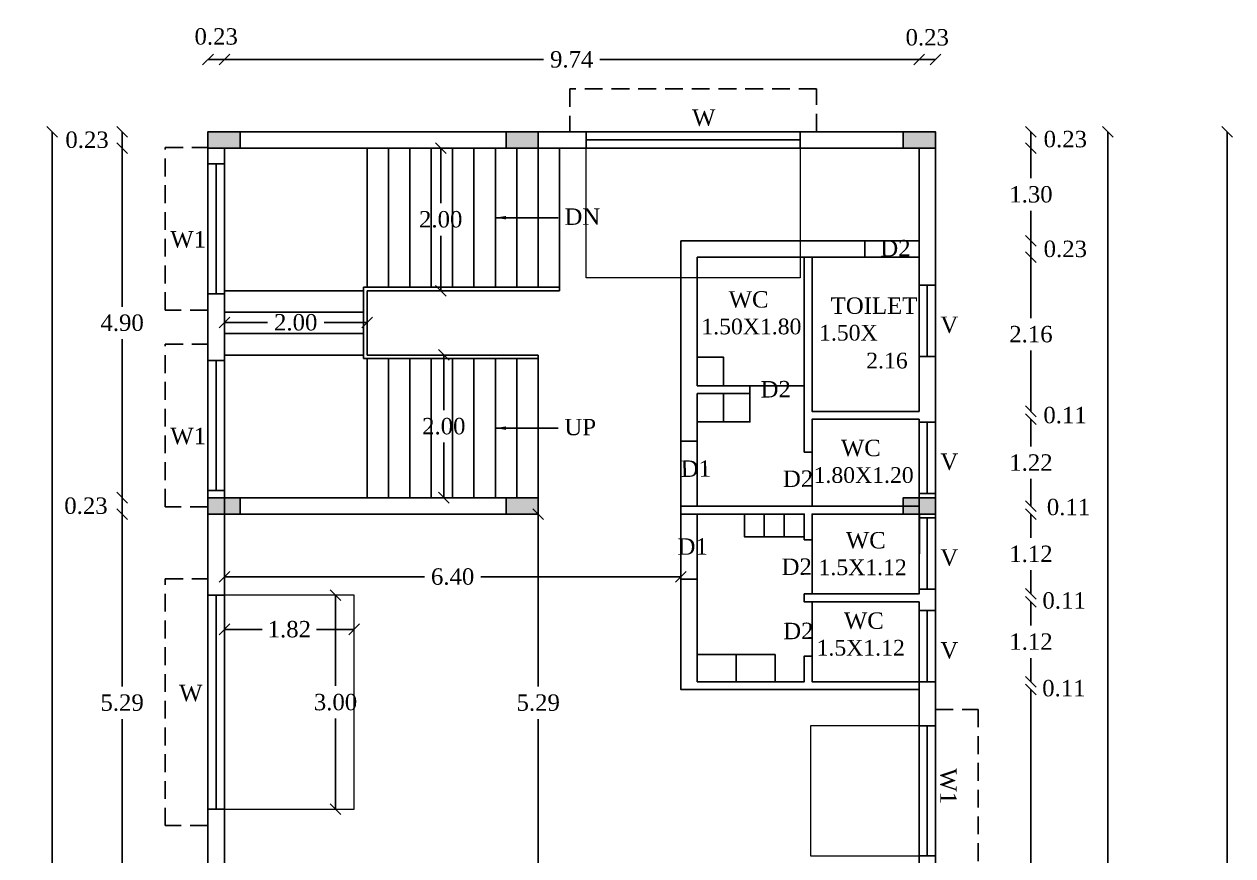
# Model space of a CAD drawing. Header units: metres. Extents: x 7889 to 8063, y -2348 to -2272.
# Drawn here: x 7905.16 to 7922.11, y -2310.81 to -2299.15 of the extents above; entities that cross this region are included whole.
import ezdxf

# ---------------------------------------------------------------- set-up
doc = ezdxf.new("R2010")
doc.units = ezdxf.units.M
doc.header["$MEASUREMENT"] = 0
doc.linetypes.add('HIDDEN', pattern=[0.375, 0.25, -0.125])
for name, color, linetype in [('BLK_1_FLR_1_BLT_UP_AREA', 1, 'Continuous'), ('BLK_1_FLR_1_CARPET_AREA', 10, 'Continuous'), ('BLK_1_FLR_1_ROOF_AREA', 7, 'Continuous'), ('BLK_1_FLR_1_SP_WC', 7, 'Continuous'), ('BLK_1_FLR_1_URINAL', 7, 'Continuous'), ('BLK_1_FLR_1_WASH', 7, 'Continuous'), ('BLK_1_FLR_1_WATER_CLOSET', 7, 'Continuous')]:
    doc.layers.add(name, color=color, linetype=linetype)
doc.layers.add('BLK_1_FLR_1_ROOM_1_LIGHT_VENTILATION_1', color=232, linetype='Continuous', lineweight=0)
doc.styles.add('Isa-', font='times.ttf')
doc.styles.add('STYLE2', font='times.ttf')
doc.dimstyles.new('ISO-25', dxfattribs={"dimscale": 0, "dimtxt": 0.23, "dimasz": 0.15, "dimexe": 1.25, "dimexo": 0.625, "dimgap": 0.11, "dimtad": 0, "dimtih": 1, "dimtoh": 1, "dimzin": 1, "dimdsep": 46, "dimtxsty": 'STYLE2', "dimblk": 'OBLIQUE', "dimcen": 0, "dimse1": 1, "dimse2": 1, "dimclrd": 1, "dimclrt": 3, "dimadec": 0, "dimazin": 2, "dimtfac": 1, "dimtix": 1, "dimtofl": 0, "dimtmove": 0, "dimatfit": 3, "dimfxl": 0, "dimtolj": 1, "dimarcsym": 0})

# ---------------------------------------------------------------- blocks, each defined once
blk = doc.blocks.new('_Oblique')
at = {"color": 0, "linetype": 'ByBlock', "lineweight": -2}
blk.add_line((-0.5, -0.5), (0.5, 0.5), dxfattribs=at)
blk = doc.blocks.new('*D372')
at = {"color": 1, "lineweight": -2}
for p, q in [((7907.969, -2303.33), (7908.571, -2303.33)), ((7909.969, -2303.33), (7909.366, -2303.33))]:
    blk.add_line(p, q, dxfattribs=at)
at = {"layer": 'Defpoints', "color": 0}
for p in [(7907.969, -2303.346), (7909.969, -2303.33), (7909.969, -2303.336)]:
    blk.add_point(p, dxfattribs=at)
at = {"color": 1, "lineweight": -2, "xscale": 0.15, "yscale": 0.15, "zscale": 0.15, "rotation": 180}
blk.add_blockref('_Oblique', (7907.969, -2303.33), dxfattribs=at)
at = {"color": 1, "lineweight": -2, "xscale": 0.15, "yscale": 0.15, "zscale": 0.15}
blk.add_blockref('_Oblique', (7909.969, -2303.33), dxfattribs=at)
at = {"color": 3, "insert": (7908.969, -2303.33), "char_height": 0.23, "attachment_point": 5, "style": 'STYLE2'}
blk.add_mtext('\\A1;2.00', dxfattribs=at)
blk = doc.blocks.new('*D373')
at = {"color": 1, "lineweight": -2}
for p, q in [((7911.002, -2300.886), (7911.002, -2301.659)), ((7911.002, -2302.886), (7911.002, -2302.114))]:
    blk.add_line(p, q, dxfattribs=at)
at = {"layer": 'Defpoints', "color": 0}
for p in [(7911.002, -2300.886), (7911.002, -2300.886), (7911.131, -2302.886)]:
    blk.add_point(p, dxfattribs=at)
at = {"color": 1, "lineweight": -2, "xscale": 0.15, "yscale": 0.15, "zscale": 0.15}
for p, rotation in [((7911.002, -2300.886), 90), ((7911.002, -2302.886), 270)]:
    blk.add_blockref('_Oblique', p, dxfattribs=dict(at, rotation=rotation))
at = {"color": 3, "insert": (7911.002, -2301.886), "char_height": 0.23, "attachment_point": 5, "style": 'STYLE2'}
blk.add_mtext('\\A1;2.00', dxfattribs=at)
blk = doc.blocks.new('*D374')
at = {"color": 1, "lineweight": -2}
for p, q in [((7911.045, -2303.786), (7911.045, -2304.559)), ((7911.045, -2305.786), (7911.045, -2305.014))]:
    blk.add_line(p, q, dxfattribs=at)
at = {"layer": 'Defpoints', "color": 0}
for p in [(7911.045, -2303.786), (7911.045, -2305.786), (7911.045, -2305.786)]:
    blk.add_point(p, dxfattribs=at)
at = {"color": 1, "lineweight": -2, "xscale": 0.15, "yscale": 0.15, "zscale": 0.15}
for p, rotation in [((7911.045, -2303.786), 90), ((7911.045, -2305.786), 270)]:
    blk.add_blockref('_Oblique', p, dxfattribs=dict(at, rotation=rotation))
at = {"color": 3, "insert": (7911.045, -2304.786), "char_height": 0.23, "attachment_point": 5, "style": 'STYLE2'}
blk.add_mtext('\\A1;2.00', dxfattribs=at)
blk = doc.blocks.new('*D167')
at = {"layer": 'BLK_1_FLR_1_ROOM_1_LIGHT_VENTILATION_1', "color": 232, "lineweight": -2}
for p, q in [((7907.969, -2307.632), (7908.498, -2307.632)), ((7909.789, -2307.632), (7909.259, -2307.632))]:
    blk.add_line(p, q, dxfattribs=at)
at = {"layer": 'Defpoints', "color": 0}
for p in [(7907.969, -2307.154), (7909.789, -2307.154), (7907.969, -2307.632)]:
    blk.add_point(p, dxfattribs=at)
at = {"layer": 'BLK_1_FLR_1_ROOM_1_LIGHT_VENTILATION_1', "color": 232, "lineweight": -2, "xscale": 0.15, "yscale": 0.15, "zscale": 0.15, "rotation": 180}
blk.add_blockref('_Oblique', (7907.969, -2307.632), dxfattribs=at)
at = {"layer": 'BLK_1_FLR_1_ROOM_1_LIGHT_VENTILATION_1', "color": 232, "lineweight": -2, "xscale": 0.15, "yscale": 0.15, "zscale": 0.15}
blk.add_blockref('_Oblique', (7909.789, -2307.632), dxfattribs=at)
at = {"layer": 'BLK_1_FLR_1_ROOM_1_LIGHT_VENTILATION_1', "color": 232, "insert": (7908.879, -2307.632), "char_height": 0.23, "attachment_point": 5, "style": 'STYLE2'}
blk.add_mtext('\\A1;1.82', dxfattribs=at)
blk = doc.blocks.new('*D168')
at = {"layer": 'BLK_1_FLR_1_ROOM_1_LIGHT_VENTILATION_1', "color": 232, "lineweight": -2}
for p, q in [((7909.527, -2307.154), (7909.527, -2308.426)), ((7909.527, -2310.154), (7909.527, -2308.881))]:
    blk.add_line(p, q, dxfattribs=at)
at = {"layer": 'Defpoints', "color": 0}
for p in [(7909.789, -2307.154), (7909.527, -2310.154), (7909.789, -2310.154)]:
    blk.add_point(p, dxfattribs=at)
at = {"layer": 'BLK_1_FLR_1_ROOM_1_LIGHT_VENTILATION_1', "color": 232, "lineweight": -2, "xscale": 0.15, "yscale": 0.15, "zscale": 0.15}
for p, rotation in [((7909.527, -2307.154), 90), ((7909.527, -2310.154), 270)]:
    blk.add_blockref('_Oblique', p, dxfattribs=dict(at, rotation=rotation))
at = {"layer": 'BLK_1_FLR_1_ROOM_1_LIGHT_VENTILATION_1', "color": 232, "insert": (7909.527, -2308.654), "char_height": 0.23, "attachment_point": 5, "style": 'STYLE2'}
blk.add_mtext('\\A1;3.00', dxfattribs=at)
blk = doc.blocks.new('*D192')
at = {"color": 1, "lineweight": -2}
blk.add_line((7907.739, -2299.644), (7907.969, -2299.644), dxfattribs=at)
at = {"layer": 'Defpoints', "color": 0}
for p in [(7907.969, -2299.644), (7907.739, -2301.107), (7907.969, -2301.107)]:
    blk.add_point(p, dxfattribs=at)
at = {"color": 1, "lineweight": -2, "xscale": 0.15, "yscale": 0.15, "zscale": 0.15, "rotation": 180}
blk.add_blockref('_Oblique', (7907.739, -2299.644), dxfattribs=at)
at = {"color": 1, "lineweight": -2, "xscale": 0.15, "yscale": 0.15, "zscale": 0.15}
blk.add_blockref('_Oblique', (7907.969, -2299.644), dxfattribs=at)
at = {"color": 3, "insert": (7907.854, -2299.323), "char_height": 0.23, "attachment_point": 5, "style": 'STYLE2'}
blk.add_mtext('\\A1;0.23', dxfattribs=at)
blk = doc.blocks.new('*D193')
at = {"color": 1, "lineweight": -2}
for p, q in [((7907.969, -2299.644), (7912.444, -2299.644)), ((7917.709, -2299.644), (7913.233, -2299.644))]:
    blk.add_line(p, q, dxfattribs=at)
at = {"layer": 'Defpoints', "color": 0}
for p in [(7917.709, -2299.644), (7907.969, -2301.107), (7917.709, -2301.359)]:
    blk.add_point(p, dxfattribs=at)
at = {"color": 1, "lineweight": -2, "xscale": 0.15, "yscale": 0.15, "zscale": 0.15, "rotation": 180}
blk.add_blockref('_Oblique', (7907.969, -2299.644), dxfattribs=at)
at = {"color": 1, "lineweight": -2, "xscale": 0.15, "yscale": 0.15, "zscale": 0.15}
blk.add_blockref('_Oblique', (7917.709, -2299.644), dxfattribs=at)
at = {"color": 3, "insert": (7912.839, -2299.644), "char_height": 0.23, "attachment_point": 5, "style": 'STYLE2'}
blk.add_mtext('\\A1;9.74', dxfattribs=at)
blk = doc.blocks.new('*D194')
at = {"color": 1, "lineweight": -2}
blk.add_line((7917.709, -2299.644), (7917.939, -2299.644), dxfattribs=at)
at = {"layer": 'Defpoints', "color": 0}
for p in [(7917.939, -2299.644), (7917.709, -2301.359), (7917.939, -2301.371)]:
    blk.add_point(p, dxfattribs=at)
at = {"color": 1, "lineweight": -2, "xscale": 0.15, "yscale": 0.15, "zscale": 0.15, "rotation": 180}
blk.add_blockref('_Oblique', (7917.709, -2299.644), dxfattribs=at)
at = {"color": 1, "lineweight": -2, "xscale": 0.15, "yscale": 0.15, "zscale": 0.15}
blk.add_blockref('_Oblique', (7917.939, -2299.644), dxfattribs=at)
at = {"color": 3, "insert": (7917.824, -2299.335), "char_height": 0.23, "attachment_point": 5, "style": 'STYLE2'}
blk.add_mtext('\\A1;0.23', dxfattribs=at)
blk = doc.blocks.new('*D195')
at = {"color": 1, "lineweight": -2}
for p, q in [((7907.739, -2298.921), (7912.373, -2298.921)), ((7917.939, -2298.921), (7913.305, -2298.921))]:
    blk.add_line(p, q, dxfattribs=at)
at = {"layer": 'Defpoints', "color": 0}
for p in [(7917.939, -2298.921), (7907.739, -2301.107), (7917.939, -2301.107)]:
    blk.add_point(p, dxfattribs=at)
at = {"color": 1, "lineweight": -2, "xscale": 0.15, "yscale": 0.15, "zscale": 0.15, "rotation": 180}
blk.add_blockref('_Oblique', (7907.739, -2298.921), dxfattribs=at)
at = {"color": 1, "lineweight": -2, "xscale": 0.15, "yscale": 0.15, "zscale": 0.15}
blk.add_blockref('_Oblique', (7917.939, -2298.921), dxfattribs=at)
at = {"color": 3, "insert": (7912.839, -2298.921), "char_height": 0.23, "attachment_point": 5, "style": 'STYLE2'}
blk.add_mtext('\\A1;10.20', dxfattribs=at)
blk = doc.blocks.new('*D196')
at = {"color": 1, "lineweight": -2}
blk.add_line((7906.535, -2300.656), (7906.535, -2300.886), dxfattribs=at)
at = {"layer": 'Defpoints', "color": 0}
for p in [(7908.675, -2300.656), (7906.535, -2300.886), (7908.675, -2300.886)]:
    blk.add_point(p, dxfattribs=at)
at = {"color": 1, "lineweight": -2, "xscale": 0.15, "yscale": 0.15, "zscale": 0.15}
for p, rotation in [((7906.535, -2300.656), 90), ((7906.535, -2300.886), 270)]:
    blk.add_blockref('_Oblique', p, dxfattribs=dict(at, rotation=rotation))
at = {"color": 3, "insert": (7906.043, -2300.771), "char_height": 0.23, "attachment_point": 5, "style": 'STYLE2'}
blk.add_mtext('\\A1;0.23', dxfattribs=at)
blk = doc.blocks.new('*D197')
at = {"color": 1, "lineweight": -2}
for p, q in [((7906.535, -2300.886), (7906.535, -2303.109)), ((7906.535, -2305.786), (7906.535, -2303.564))]:
    blk.add_line(p, q, dxfattribs=at)
at = {"layer": 'Defpoints', "color": 0}
for p in [(7908.675, -2300.886), (7906.535, -2305.786), (7909.13, -2305.786)]:
    blk.add_point(p, dxfattribs=at)
at = {"color": 1, "lineweight": -2, "xscale": 0.15, "yscale": 0.15, "zscale": 0.15}
for p, rotation in [((7906.535, -2300.886), 90), ((7906.535, -2305.786), 270)]:
    blk.add_blockref('_Oblique', p, dxfattribs=dict(at, rotation=rotation))
at = {"color": 3, "insert": (7906.535, -2303.336), "char_height": 0.23, "attachment_point": 5, "style": 'STYLE2'}
blk.add_mtext('\\A1;4.90', dxfattribs=at)
blk = doc.blocks.new('*D198')
at = {"color": 1, "lineweight": -2}
blk.add_line((7906.535, -2305.786), (7906.535, -2306.016), dxfattribs=at)
at = {"layer": 'Defpoints', "color": 0}
for p in [(7909.13, -2305.786), (7906.535, -2306.016), (7909.037, -2306.016)]:
    blk.add_point(p, dxfattribs=at)
at = {"color": 1, "lineweight": -2, "xscale": 0.15, "yscale": 0.15, "zscale": 0.15}
for p, rotation in [((7906.535, -2305.786), 90), ((7906.535, -2306.016), 270)]:
    blk.add_blockref('_Oblique', p, dxfattribs=dict(at, rotation=rotation))
at = {"color": 3, "insert": (7906.028, -2305.901), "char_height": 0.23, "attachment_point": 5, "style": 'STYLE2'}
blk.add_mtext('\\A1;0.23', dxfattribs=at)
blk = doc.blocks.new('*D199')
at = {"color": 1, "lineweight": -2}
for p, q in [((7906.535, -2306.016), (7906.535, -2308.434)), ((7906.535, -2311.306), (7906.535, -2308.889))]:
    blk.add_line(p, q, dxfattribs=at)
at = {"layer": 'Defpoints', "color": 0}
for p in [(7909.037, -2306.016), (7906.535, -2311.306), (7909.293, -2311.306)]:
    blk.add_point(p, dxfattribs=at)
at = {"color": 1, "lineweight": -2, "xscale": 0.15, "yscale": 0.15, "zscale": 0.15}
for p, rotation in [((7906.535, -2306.016), 90), ((7906.535, -2311.306), 270)]:
    blk.add_blockref('_Oblique', p, dxfattribs=dict(at, rotation=rotation))
at = {"color": 3, "insert": (7906.535, -2308.661), "char_height": 0.23, "attachment_point": 5, "style": 'STYLE2'}
blk.add_mtext('\\A1;5.29', dxfattribs=at)
blk = doc.blocks.new('*D207')
at = {"color": 1, "lineweight": -2}
for p, q in [((7905.553, -2300.656), (7905.553, -2319.394)), ((7905.553, -2338.586), (7905.553, -2319.849))]:
    blk.add_line(p, q, dxfattribs=at)
at = {"layer": 'Defpoints', "color": 0}
for p in [(7905.553, -2300.656), (7913.339, -2300.656), (7913.339, -2338.586)]:
    blk.add_point(p, dxfattribs=at)
at = {"color": 1, "lineweight": -2, "xscale": 0.15, "yscale": 0.15, "zscale": 0.15}
for p, rotation in [((7905.553, -2300.656), 90), ((7905.553, -2338.586), 270)]:
    blk.add_blockref('_Oblique', p, dxfattribs=dict(at, rotation=rotation))
at = {"color": 3, "insert": (7905.553, -2319.621), "char_height": 0.23, "attachment_point": 5, "style": 'STYLE2'}
blk.add_mtext('\\A1;37.93', dxfattribs=at)
blk = doc.blocks.new('*D56')
at = {"color": 1, "lineweight": -2}
blk.add_line((7919.278, -2300.656), (7919.278, -2300.886), dxfattribs=at)
at = {"layer": 'Defpoints', "color": 0}
for p in [(7916.84, -2300.656), (7916.84, -2300.886), (7919.278, -2300.886)]:
    blk.add_point(p, dxfattribs=at)
at = {"color": 1, "lineweight": -2, "xscale": 0.15, "yscale": 0.15, "zscale": 0.15}
for p, rotation in [((7919.278, -2300.656), 90), ((7919.278, -2300.886), 270)]:
    blk.add_blockref('_Oblique', p, dxfattribs=dict(at, rotation=rotation))
at = {"color": 3, "insert": (7919.76, -2300.762), "char_height": 0.23, "attachment_point": 5, "style": 'STYLE2'}
blk.add_mtext('\\A1;0.23', dxfattribs=at)
blk = doc.blocks.new('*D57')
at = {"color": 1, "lineweight": -2}
for p, q in [((7919.278, -2304.686), (7919.278, -2305.069)), ((7919.278, -2305.906), (7919.278, -2305.524))]:
    blk.add_line(p, q, dxfattribs=at)
at = {"layer": 'Defpoints', "color": 0}
for p in [(7916.84, -2304.686), (7916.995, -2305.906), (7919.278, -2305.906)]:
    blk.add_point(p, dxfattribs=at)
at = {"color": 1, "lineweight": -2, "xscale": 0.15, "yscale": 0.15, "zscale": 0.15}
for p, rotation in [((7919.278, -2304.686), 90), ((7919.278, -2305.906), 270)]:
    blk.add_blockref('_Oblique', p, dxfattribs=dict(at, rotation=rotation))
at = {"color": 3, "insert": (7919.278, -2305.296), "char_height": 0.23, "attachment_point": 5, "style": 'STYLE2'}
blk.add_mtext('\\A1;1.22', dxfattribs=at)
blk = doc.blocks.new('*D58')
at = {"color": 1, "lineweight": -2}
for p, q in [((7919.278, -2305.906), (7919.278, -2305.756)), ((7919.278, -2306.016), (7919.278, -2306.166))]:
    blk.add_line(p, q, dxfattribs=at)
at = {"layer": 'Defpoints', "color": 0}
for p in [(7916.995, -2305.906), (7917.001, -2306.016), (7919.278, -2306.016)]:
    blk.add_point(p, dxfattribs=at)
at = {"color": 1, "lineweight": -2, "xscale": 0.15, "yscale": 0.15, "zscale": 0.15}
for p, rotation in [((7919.278, -2305.906), 270), ((7919.278, -2306.016), 90)]:
    blk.add_blockref('_Oblique', p, dxfattribs=dict(at, rotation=rotation))
at = {"color": 3, "insert": (7919.805, -2305.919), "char_height": 0.23, "attachment_point": 5, "style": 'STYLE2'}
blk.add_mtext('\\A1;0.11', dxfattribs=at)
blk = doc.blocks.new('*D59')
at = {"color": 1, "lineweight": -2}
for p, q in [((7919.278, -2306.016), (7919.278, -2306.349)), ((7919.278, -2307.136), (7919.278, -2306.804))]:
    blk.add_line(p, q, dxfattribs=at)
at = {"layer": 'Defpoints', "color": 0}
for p in [(7917.001, -2306.016), (7917.23, -2307.136), (7919.278, -2307.136)]:
    blk.add_point(p, dxfattribs=at)
at = {"color": 1, "lineweight": -2, "xscale": 0.15, "yscale": 0.15, "zscale": 0.15}
for p, rotation in [((7919.278, -2306.016), 90), ((7919.278, -2307.136), 270)]:
    blk.add_blockref('_Oblique', p, dxfattribs=dict(at, rotation=rotation))
at = {"color": 3, "insert": (7919.278, -2306.576), "char_height": 0.23, "attachment_point": 5, "style": 'STYLE2'}
blk.add_mtext('\\A1;1.12', dxfattribs=at)
blk = doc.blocks.new('*D60')
at = {"color": 1, "lineweight": -2}
for p, q in [((7919.278, -2307.136), (7919.278, -2306.986)), ((7919.278, -2307.246), (7919.278, -2307.396))]:
    blk.add_line(p, q, dxfattribs=at)
at = {"layer": 'Defpoints', "color": 0}
for p in [(7917.23, -2307.136), (7917.256, -2307.246), (7919.278, -2307.246)]:
    blk.add_point(p, dxfattribs=at)
at = {"color": 1, "lineweight": -2, "xscale": 0.15, "yscale": 0.15, "zscale": 0.15}
for p, rotation in [((7919.278, -2307.136), 270), ((7919.278, -2307.246), 90)]:
    blk.add_blockref('_Oblique', p, dxfattribs=dict(at, rotation=rotation))
at = {"color": 3, "insert": (7919.743, -2307.23), "char_height": 0.23, "attachment_point": 5, "style": 'STYLE2'}
blk.add_mtext('\\A1;0.11', dxfattribs=at)
blk = doc.blocks.new('*D61')
at = {"color": 1, "lineweight": -2}
for p, q in [((7919.278, -2307.246), (7919.278, -2307.579)), ((7919.278, -2308.366), (7919.278, -2308.034))]:
    blk.add_line(p, q, dxfattribs=at)
at = {"layer": 'Defpoints', "color": 0}
for p in [(7917.256, -2307.246), (7917.118, -2308.366), (7919.278, -2308.366)]:
    blk.add_point(p, dxfattribs=at)
at = {"color": 1, "lineweight": -2, "xscale": 0.15, "yscale": 0.15, "zscale": 0.15}
for p, rotation in [((7919.278, -2307.246), 90), ((7919.278, -2308.366), 270)]:
    blk.add_blockref('_Oblique', p, dxfattribs=dict(at, rotation=rotation))
at = {"color": 3, "insert": (7919.278, -2307.806), "char_height": 0.23, "attachment_point": 5, "style": 'STYLE2'}
blk.add_mtext('\\A1;1.12', dxfattribs=at)
blk = doc.blocks.new('*D62')
at = {"color": 1, "lineweight": -2}
for p, q in [((7919.278, -2308.366), (7919.278, -2308.216)), ((7919.278, -2308.476), (7919.278, -2308.626))]:
    blk.add_line(p, q, dxfattribs=at)
at = {"layer": 'Defpoints', "color": 0}
for p in [(7917.118, -2308.366), (7917.113, -2308.476), (7919.278, -2308.476)]:
    blk.add_point(p, dxfattribs=at)
at = {"color": 1, "lineweight": -2, "xscale": 0.15, "yscale": 0.15, "zscale": 0.15}
for p, rotation in [((7919.278, -2308.366), 270), ((7919.278, -2308.476), 90)]:
    blk.add_blockref('_Oblique', p, dxfattribs=dict(at, rotation=rotation))
at = {"color": 3, "insert": (7919.74, -2308.459), "char_height": 0.23, "attachment_point": 5, "style": 'STYLE2'}
blk.add_mtext('\\A1;0.11', dxfattribs=at)
blk = doc.blocks.new('*D63')
at = {"color": 1, "lineweight": -2}
for p, q in [((7919.278, -2308.476), (7919.278, -2322.439)), ((7919.278, -2336.856), (7919.278, -2322.894))]:
    blk.add_line(p, q, dxfattribs=at)
at = {"layer": 'Defpoints', "color": 0}
for p in [(7917.113, -2308.476), (7917.266, -2336.856), (7919.278, -2336.856)]:
    blk.add_point(p, dxfattribs=at)
at = {"color": 1, "lineweight": -2, "xscale": 0.15, "yscale": 0.15, "zscale": 0.15}
for p, rotation in [((7919.278, -2308.476), 90), ((7919.278, -2336.856), 270)]:
    blk.add_blockref('_Oblique', p, dxfattribs=dict(at, rotation=rotation))
at = {"color": 3, "insert": (7919.278, -2322.666), "char_height": 0.23, "attachment_point": 5, "style": 'STYLE2'}
blk.add_mtext('\\A1;28.38', dxfattribs=at)
blk = doc.blocks.new('*D66')
at = {"color": 1, "lineweight": -2}
for p, q in [((7920.355, -2300.656), (7920.355, -2319.394)), ((7920.355, -2338.586), (7920.355, -2319.849))]:
    blk.add_line(p, q, dxfattribs=at)
at = {"layer": 'Defpoints', "color": 0}
for p in [(7913.339, -2300.656), (7920.355, -2300.656), (7913.339, -2338.586)]:
    blk.add_point(p, dxfattribs=at)
at = {"color": 1, "lineweight": -2, "xscale": 0.15, "yscale": 0.15, "zscale": 0.15}
for p, rotation in [((7920.355, -2300.656), 90), ((7920.355, -2338.586), 270)]:
    blk.add_blockref('_Oblique', p, dxfattribs=dict(at, rotation=rotation))
at = {"color": 3, "insert": (7920.355, -2319.621), "char_height": 0.23, "attachment_point": 5, "style": 'STYLE2'}
blk.add_mtext('\\A1;37.93', dxfattribs=at)
blk = doc.blocks.new('*D208')
at = {"color": 1, "lineweight": -2}
for p, q in [((7919.278, -2304.576), (7919.278, -2304.426)), ((7919.278, -2304.686), (7919.278, -2304.836))]:
    blk.add_line(p, q, dxfattribs=at)
at = {"layer": 'Defpoints', "color": 0}
for p in [(7916.959, -2304.576), (7919.278, -2304.576), (7916.959, -2304.686)]:
    blk.add_point(p, dxfattribs=at)
at = {"color": 1, "lineweight": -2, "xscale": 0.15, "yscale": 0.15, "zscale": 0.15}
for p, rotation in [((7919.278, -2304.576), 270), ((7919.278, -2304.686), 90)]:
    blk.add_blockref('_Oblique', p, dxfattribs=dict(at, rotation=rotation))
at = {"color": 3, "insert": (7919.756, -2304.631), "char_height": 0.23, "attachment_point": 5, "style": 'STYLE2'}
blk.add_mtext('\\A1;0.11', dxfattribs=at)
blk = doc.blocks.new('*D209')
at = {"color": 1, "lineweight": -2}
for p, q in [((7919.278, -2302.416), (7919.278, -2303.269)), ((7919.278, -2304.576), (7919.278, -2303.724))]:
    blk.add_line(p, q, dxfattribs=at)
at = {"layer": 'Defpoints', "color": 0}
for p in [(7916.442, -2302.416), (7919.278, -2302.416), (7916.959, -2304.576)]:
    blk.add_point(p, dxfattribs=at)
at = {"color": 1, "lineweight": -2, "xscale": 0.15, "yscale": 0.15, "zscale": 0.15}
for p, rotation in [((7919.278, -2302.416), 90), ((7919.278, -2304.576), 270)]:
    blk.add_blockref('_Oblique', p, dxfattribs=dict(at, rotation=rotation))
at = {"color": 3, "insert": (7919.278, -2303.496), "char_height": 0.23, "attachment_point": 5, "style": 'STYLE2'}
blk.add_mtext('\\A1;2.16', dxfattribs=at)
blk = doc.blocks.new('*D210')
at = {"color": 1, "lineweight": -2}
blk.add_line((7919.278, -2302.416), (7919.278, -2302.186), dxfattribs=at)
at = {"layer": 'Defpoints', "color": 0}
for p in [(7916.509, -2302.186), (7919.278, -2302.186), (7916.442, -2302.416)]:
    blk.add_point(p, dxfattribs=at)
at = {"color": 1, "lineweight": -2, "xscale": 0.15, "yscale": 0.15, "zscale": 0.15}
for p, rotation in [((7919.278, -2302.186), 90), ((7919.278, -2302.416), 270)]:
    blk.add_blockref('_Oblique', p, dxfattribs=dict(at, rotation=rotation))
at = {"color": 3, "insert": (7919.76, -2302.301), "char_height": 0.23, "attachment_point": 5, "style": 'STYLE2'}
blk.add_mtext('\\A1;0.23', dxfattribs=at)
blk = doc.blocks.new('*D211')
at = {"color": 1, "lineweight": -2}
for p, q in [((7919.278, -2300.886), (7919.278, -2301.309)), ((7919.278, -2302.186), (7919.278, -2301.764))]:
    blk.add_line(p, q, dxfattribs=at)
at = {"layer": 'Defpoints', "color": 0}
for p in [(7916.84, -2300.886), (7919.278, -2300.886), (7916.509, -2302.186)]:
    blk.add_point(p, dxfattribs=at)
at = {"color": 1, "lineweight": -2, "xscale": 0.15, "yscale": 0.15, "zscale": 0.15}
for p, rotation in [((7919.278, -2300.886), 90), ((7919.278, -2302.186), 270)]:
    blk.add_blockref('_Oblique', p, dxfattribs=dict(at, rotation=rotation))
at = {"color": 3, "insert": (7919.278, -2301.536), "char_height": 0.23, "attachment_point": 5, "style": 'STYLE2'}
blk.add_mtext('\\A1;1.30', dxfattribs=at)
blk = doc.blocks.new('*D117')
at = {"color": 1, "lineweight": -2}
for p, q in [((7922.03, -2300.656), (7922.03, -2319.394)), ((7922.03, -2338.586), (7922.03, -2319.849))]:
    blk.add_line(p, q, dxfattribs=at)
at = {"layer": 'Defpoints', "color": 0}
for p in [(7922.03, -2300.656), (7927.307, -2300.656), (7927.815, -2338.586)]:
    blk.add_point(p, dxfattribs=at)
at = {"color": 1, "lineweight": -2, "xscale": 0.15, "yscale": 0.15, "zscale": 0.15}
for p, rotation in [((7922.03, -2300.656), 90), ((7922.03, -2338.586), 270)]:
    blk.add_blockref('_Oblique', p, dxfattribs=dict(at, rotation=rotation))
at = {"color": 3, "insert": (7922.03, -2319.621), "char_height": 0.23, "attachment_point": 5, "style": 'STYLE2'}
blk.add_mtext('\\A1;37.93', dxfattribs=at)
blk = doc.blocks.new('*D76')
at = {"color": 1, "lineweight": -2}
for p, q in [((7912.369, -2306.016), (7912.369, -2308.434)), ((7912.369, -2311.306), (7912.369, -2308.889))]:
    blk.add_line(p, q, dxfattribs=at)
at = {"layer": 'Defpoints', "color": 0}
for p in [(7912.369, -2306.016), (7912.369, -2306.016), (7912.369, -2311.306)]:
    blk.add_point(p, dxfattribs=at)
at = {"color": 1, "lineweight": -2, "xscale": 0.15, "yscale": 0.15, "zscale": 0.15}
for p, rotation in [((7912.369, -2306.016), 90), ((7912.369, -2311.306), 270)]:
    blk.add_blockref('_Oblique', p, dxfattribs=dict(at, rotation=rotation))
at = {"color": 3, "insert": (7912.369, -2308.661), "char_height": 0.23, "attachment_point": 5, "style": 'STYLE2'}
blk.add_mtext('\\A1;5.29', dxfattribs=at)
blk = doc.blocks.new('*D344')
at = {"color": 1, "lineweight": -2}
for p, q in [((7907.969, -2306.894), (7910.775, -2306.894)), ((7914.369, -2306.894), (7911.563, -2306.894))]:
    blk.add_line(p, q, dxfattribs=at)
at = {"layer": 'Defpoints', "color": 0}
for p in [(7907.969, -2306.894), (7907.969, -2308.476), (7914.369, -2308.476)]:
    blk.add_point(p, dxfattribs=at)
at = {"color": 1, "lineweight": -2, "xscale": 0.15, "yscale": 0.15, "zscale": 0.15, "rotation": 180}
blk.add_blockref('_Oblique', (7907.969, -2306.894), dxfattribs=at)
at = {"color": 1, "lineweight": -2, "xscale": 0.15, "yscale": 0.15, "zscale": 0.15}
blk.add_blockref('_Oblique', (7914.369, -2306.894), dxfattribs=at)
at = {"color": 3, "insert": (7911.169, -2306.894), "char_height": 0.23, "attachment_point": 5, "style": 'STYLE2'}
blk.add_mtext('\\A1;6.40', dxfattribs=at)

msp = doc.modelspace()

# ---------------------------------------------------------------- hatches: boundary and pattern name
for points in [[(7908.18861, -2300.8865), (7908.18861, -2300.6565), (7907.73861, -2300.6565), (7907.73861, -2300.8865)], [(7912.36861, -2300.8865), (7912.36861, -2300.6565), (7911.91861, -2300.6565), (7911.91861, -2300.8865)], [(7917.93861, -2300.8865), (7917.93861, -2300.6565), (7917.48861, -2300.6565), (7917.48861, -2300.8865)], [(7908.18861, -2306.0165), (7908.18861, -2305.7865), (7907.73861, -2305.7865), (7907.73861, -2306.0165)], [(7908.18861, -2306.0165), (7908.18861, -2305.7865), (7907.73861, -2305.7865), (7907.73861, -2306.0165)], [(7912.36861, -2306.0165), (7912.36861, -2305.7865), (7911.91861, -2305.7865), (7911.91861, -2306.0165)], [(7917.93861, -2306.0165), (7917.93861, -2305.7865), (7917.48861, -2305.7865), (7917.48861, -2306.0165)]]:
    msp.add_hatch(color=5).paths.add_polyline_path(points)

# ---------------------------------------------------------------- linework, layer by layer
for p, q in [((7917.70861, -2300.8865), (7907.96861, -2300.8865)), ((7907.96861, -2300.8865), (7907.96861, -2338.3565)), ((7909.96861, -2302.8365), (7909.96861, -2300.8865)), ((7910.26861, -2302.8365), (7910.26861, -2300.8865)), ((7910.56861, -2302.8365), (7910.56861, -2300.8865)), ((7910.86861, -2302.8365), (7910.86861, -2300.8865)), ((7911.16861, -2302.8365), (7911.16861, -2300.8865)), ((7911.46861, -2302.8365), (7911.46861, -2300.8865)), ((7911.46861, -2302.8365), (7911.46861, -2300.8865)), ((7911.76861, -2302.8365), (7911.76861, -2300.8865)), ((7912.06861, -2302.8365), (7912.06861, -2300.8865)), ((7912.36861, -2302.8365), (7912.36861, -2300.8865)), ((7912.66861, -2302.8865), (7912.66861, -2300.8865)), ((7917.70861, -2304.5765), (7917.70861, -2300.8865)), ((7916.94861, -2302.1865), (7914.36943, -2302.1865)), ((7914.36943, -2302.1865), (7914.36943, -2304.9965)), ((7916.94861, -2302.4165), (7916.94861, -2302.1865)), ((7916.94861, -2302.4165), (7914.59943, -2302.4165)), ((7914.59943, -2302.4165), (7914.59943, -2304.2165)), ((7916.09861, -2305.1465), (7916.09861, -2302.4165)), ((7916.20861, -2304.5765), (7916.20861, -2302.4165)), ((7907.96861, -2302.8865), (7909.91861, -2302.8865)), ((7909.91861, -2302.8365), (7912.66861, -2302.8365)), ((7909.91861, -2303.8365), (7909.91861, -2302.8365)), ((7909.96861, -2302.8865), (7912.66861, -2302.8865)), ((7909.96861, -2303.7865), (7909.96861, -2302.8865)), ((7907.96861, -2303.1865), (7909.91861, -2303.1865)), ((7907.96861, -2303.4865), (7909.91861, -2303.4865)), ((7907.96861, -2303.7865), (7909.91861, -2303.7865)), ((7909.96861, -2303.7865), (7912.36861, -2303.7865)), ((7912.36861, -2306.0165), (7912.36861, -2303.7865)), ((7909.91861, -2303.8365), (7912.36861, -2303.8365)), ((7909.96861, -2305.7865), (7909.96861, -2303.8365)), ((7910.26861, -2305.7865), (7910.26861, -2303.8365)), ((7910.56861, -2305.7865), (7910.56861, -2303.8365)), ((7910.86861, -2305.7865), (7910.86861, -2303.8365)), ((7911.16861, -2305.7865), (7911.16861, -2303.8365)), ((7911.46861, -2305.7865), (7911.46861, -2303.8365)), ((7911.46861, -2305.7865), (7911.46861, -2303.8365)), ((7911.76861, -2305.7865), (7911.76861, -2303.8365)), ((7912.06861, -2305.7865), (7912.06861, -2303.8365)), ((7915.33861, -2304.2165), (7914.59943, -2304.2165)), ((7915.33861, -2304.3265), (7915.33861, -2304.2165)), ((7915.33861, -2304.3265), (7914.59943, -2304.3265)), ((7914.59943, -2304.3265), (7914.59943, -2304.9965)), ((7917.70861, -2304.5765), (7916.20861, -2304.5765)), ((7917.70861, -2304.6865), (7916.20861, -2304.6865)), ((7916.20861, -2305.1465), (7916.20861, -2304.6865)), ((7917.70861, -2307.1365), (7917.70861, -2304.6865)), ((7914.59943, -2304.9965), (7914.36943, -2304.9965)), ((7914.36943, -2304.9965), (7914.59943, -2304.9965)), ((7916.20861, -2305.1465), (7916.09861, -2305.1465)), ((7907.96861, -2305.7865), (7912.36861, -2305.7865)), ((7917.70861, -2305.9065), (7914.36943, -2305.9065)), ((7914.36943, -2305.9065), (7914.36943, -2306.0165)), ((7914.36943, -2305.9065), (7914.59943, -2305.9065)), ((7907.96861, -2306.0165), (7912.36861, -2306.0165)), ((7916.09861, -2306.0165), (7914.36943, -2306.0165)), ((7916.09861, -2306.3765), (7916.09861, -2306.0165)), ((7917.70861, -2306.0165), (7916.20861, -2306.0165)), ((7916.20861, -2306.3765), (7916.20861, -2306.0165)), ((7916.20861, -2306.3765), (7916.09861, -2306.3765)), ((7914.59943, -2306.9265), (7914.36943, -2306.9265)), ((7914.36943, -2306.9265), (7914.36943, -2308.4765)), ((7914.59943, -2306.9265), (7914.59943, -2308.3665)), ((7917.70861, -2307.1365), (7916.09861, -2307.1365)), ((7916.09861, -2307.2465), (7916.09861, -2307.1365)), ((7917.70861, -2307.2465), (7916.09861, -2307.2465)), ((7917.70861, -2336.8565), (7917.70861, -2307.2465)), ((7916.20861, -2308.0065), (7916.09861, -2308.0065)), ((7916.09861, -2308.3665), (7916.09861, -2308.0065)), ((7916.20861, -2308.3665), (7916.20861, -2308.0065)), ((7916.09861, -2308.3665), (7914.59943, -2308.3665)), ((7917.70861, -2308.3665), (7916.20861, -2308.3665)), ((7917.70861, -2308.4765), (7914.36943, -2308.4765))]:
    msp.add_line(p, q)
at = {"color": 2}
for p, q in [((7913.04273, -2300.7715), (7916.04273, -2300.7715)), ((7907.85361, -2301.10693), (7907.85361, -2302.92693)), ((7917.82361, -2303.8059), (7917.82361, -2302.8059)), ((7907.85361, -2303.86412), (7907.85361, -2305.68412)), ((7917.82361, -2305.72582), (7917.82361, -2304.72582)), ((7917.82361, -2307.0685), (7917.82361, -2306.0685)), ((7907.85361, -2307.15379), (7907.85361, -2310.15379)), ((7917.82361, -2308.37003), (7917.82361, -2307.37003)), ((7917.82361, -2310.80493), (7917.82361, -2308.98493))]:
    msp.add_line(p, q, dxfattribs=at)
at = {"color": 2, "linetype": 'HIDDEN'}
for points in [[(7916.27273, -2300.6565), (7916.27273, -2300.6565), (7916.27273, -2300.0565), (7912.81273, -2300.0565), (7912.81273, -2300.0565), (7912.81273, -2300.6565)], [(7907.73861, -2303.15693), (7907.73861, -2303.15693), (7907.13861, -2303.15693), (7907.13861, -2300.87693), (7907.13861, -2300.87693), (7907.73861, -2300.87693)], [(7907.73861, -2305.91412), (7907.73861, -2305.91412), (7907.13861, -2305.91412), (7907.13861, -2303.63412), (7907.13861, -2303.63412), (7907.73861, -2303.63412)], [(7907.73861, -2310.38379), (7907.73861, -2310.38379), (7907.13861, -2310.38379), (7907.13861, -2306.92379), (7907.13861, -2306.92379), (7907.73861, -2306.92379)], [(7917.93861, -2308.75493), (7917.93861, -2308.75493), (7918.53861, -2308.75493), (7918.53861, -2311.03493), (7918.53861, -2311.03493), (7917.93861, -2311.03493)]]:
    msp.add_lwpolyline(points, dxfattribs=at)
at = {"color": 90}
msp.add_lwpolyline([(7917.93861, -2300.6565), (7907.73861, -2300.6565), (7907.73861, -2338.5865), (7913.33861, -2338.5865), (7913.33861, -2337.0865), (7917.93861, -2337.0865)], close=True, dxfattribs=at)
msp.add_lwpolyline([(7917.93861, -2300.6565), (7907.73861, -2300.6565), (7907.73861, -2338.5865), (7913.33861, -2338.5865), (7913.33861, -2337.0865), (7917.93861, -2337.0865)], close=True)
at = {"color": 5}
for points in [[(7907.73861, -2300.8865), (7907.73861, -2300.6565), (7908.18861, -2300.6565), (7908.18861, -2300.8865)], [(7911.91861, -2300.8865), (7911.91861, -2300.6565), (7912.36861, -2300.6565), (7912.36861, -2300.8865)], [(7917.48861, -2300.8865), (7917.48861, -2300.6565), (7917.93861, -2300.6565), (7917.93861, -2300.8865)], [(7907.73861, -2306.0165), (7907.73861, -2305.7865), (7908.18861, -2305.7865), (7908.18861, -2306.0165)], [(7907.73861, -2306.0165), (7907.73861, -2305.7865), (7908.18861, -2305.7865), (7908.18861, -2306.0165)], [(7911.91861, -2306.0165), (7911.91861, -2305.7865), (7912.36861, -2305.7865), (7912.36861, -2306.0165)], [(7917.48861, -2306.0165), (7917.48861, -2305.7865), (7917.93861, -2305.7865), (7917.93861, -2306.0165)]]:
    msp.add_lwpolyline(points, close=True, dxfattribs=at)
at = {"color": 2}
for points in [[(7916.04273, -2300.6565), (7916.04273, -2300.8865), (7913.04273, -2300.8865), (7913.04273, -2300.6565)], [(7907.73861, -2302.92693), (7907.96861, -2302.92693), (7907.96861, -2301.10693), (7907.73861, -2301.10693)], [(7917.70861, -2302.8059), (7917.93861, -2302.8059), (7917.93861, -2303.8059), (7917.70861, -2303.8059)], [(7907.73861, -2305.68412), (7907.96861, -2305.68412), (7907.96861, -2303.86412), (7907.73861, -2303.86412)], [(7917.70861, -2304.72582), (7917.93861, -2304.72582), (7917.93861, -2305.72582), (7917.70861, -2305.72582)], [(7917.70861, -2306.0685), (7917.93861, -2306.0685), (7917.93861, -2307.0685), (7917.70861, -2307.0685)], [(7907.73861, -2310.15379), (7907.96861, -2310.15379), (7907.96861, -2307.15379), (7907.73861, -2307.15379)], [(7917.70861, -2307.37003), (7917.93861, -2307.37003), (7917.93861, -2308.37003), (7917.70861, -2308.37003)], [(7917.93861, -2308.98493), (7917.70861, -2308.98493), (7917.70861, -2310.80493), (7917.93861, -2310.80493)]]:
    msp.add_lwpolyline(points, close=True, dxfattribs=at)
at = {"color": 4}
msp.add_lwpolyline([(7915.33861, -2304.3265), (7914.59943, -2304.3265), (7914.59943, -2304.72529), (7915.33861, -2304.72529)], close=True, dxfattribs=at)
at = {"layer": 'BLK_1_FLR_1_BLT_UP_AREA', "color": 18}
msp.add_lwpolyline([(7907.73861, -2300.6565), (7917.93861, -2300.6565), (7917.93861, -2337.0865), (7913.33861, -2337.0865), (7913.33861, -2338.5865), (7907.73861, -2338.5865)], close=True, dxfattribs=at)
at = {"layer": 'BLK_1_FLR_1_CARPET_AREA', "color": 32}
msp.add_lwpolyline([(7907.96861, -2338.3565), (7907.96361, -2319.1965), (7911.19861, -2319.1965), (7911.19861, -2318.9665), (7911.19861, -2316.6665), (7912.36861, -2316.6665), (7912.36861, -2316.4365), (7907.96861, -2316.4365), (7907.96861, -2311.5365), (7912.66861, -2311.5365), (7912.66861, -2311.3065), (7907.96861, -2311.3065), (7907.96861, -2306.0165), (7912.36861, -2306.0165), (7912.36861, -2305.7865), (7907.96861, -2305.7865), (7907.96861, -2300.8865), (7917.70861, -2300.8865), (7917.70861, -2302.1865), (7914.36943, -2302.1865), (7914.36943, -2304.9965), (7914.36943, -2308.4765), (7917.70861, -2308.4765), (7917.70861, -2336.8565)], dxfattribs=at)
for points in [[(7914.59943, -2302.4165), (7914.59943, -2304.2165), (7915.33861, -2304.2165), (7915.33861, -2304.3265), (7914.59943, -2304.3265), (7914.59943, -2305.9065), (7917.70861, -2305.9065), (7917.70861, -2304.6865), (7916.20861, -2304.6865), (7916.20861, -2305.1465), (7916.09861, -2305.1465), (7916.09861, -2302.4165)], [(7916.20861, -2302.4165), (7917.70861, -2302.4165), (7917.70861, -2304.5765), (7916.20861, -2304.5765)], [(7914.59943, -2308.3665), (7916.09861, -2308.3665), (7916.09861, -2308.0065), (7916.20861, -2308.0065), (7916.20861, -2308.3665), (7917.70861, -2308.3665), (7917.70861, -2307.2465), (7916.09861, -2307.2465), (7916.09861, -2307.1365), (7917.70861, -2307.1365), (7917.71361, -2306.0165), (7916.20861, -2306.0165), (7916.20861, -2306.3765), (7916.09861, -2306.3765), (7916.09861, -2306.0165), (7914.59943, -2306.0165)]]:
    msp.add_lwpolyline(points, close=True, dxfattribs=at)
at = {"layer": 'BLK_1_FLR_1_ROOF_AREA', "color": 54}
msp.add_lwpolyline([(7907.73861, -2300.6565), (7917.93861, -2300.6565), (7917.93861, -2337.0865), (7913.33861, -2337.0865), (7913.33861, -2338.5865), (7907.73861, -2338.5865)], close=True, dxfattribs=at)
at = {"layer": 'BLK_1_FLR_1_ROOM_1_LIGHT_VENTILATION_1', "color": 2}
for points in [[(7913.04273, -2300.8865), (7916.04273, -2300.8865), (7916.04273, -2302.7065), (7913.04273, -2302.7065)], [(7907.96861, -2307.15379), (7907.96861, -2310.15379), (7909.78861, -2310.15379), (7909.78861, -2307.15379)], [(7917.70861, -2310.80493), (7917.70861, -2308.98493), (7916.18861, -2308.98493), (7916.18861, -2310.80493)]]:
    msp.add_lwpolyline(points, close=True, dxfattribs=at)
at = {"layer": 'BLK_1_FLR_1_SP_WC', "color": 233}
msp.add_lwpolyline([(7916.20861, -2302.4165), (7917.70861, -2302.4165), (7917.70861, -2304.5765), (7916.20861, -2304.5765)], close=True, dxfattribs=at)
at = {"layer": 'BLK_1_FLR_1_URINAL', "color": 235}
msp.add_lwpolyline([(7914.59943, -2304.2165), (7914.96902, -2304.2165), (7914.96902, -2303.8177), (7914.59943, -2303.8177)], close=True, dxfattribs=at)
at = {"layer": 'BLK_1_FLR_1_WASH', "color": 56}
for points in [[(7914.59943, -2304.3265), (7914.96902, -2304.3265), (7914.96902, -2304.72529), (7914.59943, -2304.72529)], [(7914.96902, -2304.72529), (7915.33861, -2304.72529), (7915.33861, -2304.3265), (7914.96902, -2304.3265)], [(7916.09861, -2306.0165), (7915.81911, -2306.0165), (7915.81911, -2306.33473), (7916.09861, -2306.33473)]]:
    msp.add_lwpolyline(points, close=True, dxfattribs=at)
at = {"layer": 'BLK_1_FLR_1_WASH', "color": 55}
for points in [[(7915.53961, -2306.0165), (7915.26011, -2306.0165), (7915.26011, -2306.33473), (7915.53961, -2306.33473)], [(7915.81911, -2306.0165), (7915.53961, -2306.0165), (7915.53961, -2306.33473), (7915.81911, -2306.33473)], [(7914.59943, -2308.3665), (7915.14547, -2308.3665), (7915.14547, -2307.98654), (7914.59943, -2307.98654)], [(7915.14547, -2308.3665), (7915.69151, -2308.3665), (7915.69151, -2307.98654), (7915.14547, -2307.98654)]]:
    msp.add_lwpolyline(points, close=True, dxfattribs=at)
at = {"layer": 'BLK_1_FLR_1_WATER_CLOSET', "color": 1}
for points in [[(7914.59943, -2304.2165), (7916.09861, -2304.2165), (7916.09861, -2302.4165), (7914.59943, -2302.4165)], [(7917.70861, -2305.9065), (7916.20861, -2305.9065), (7916.20861, -2304.6865), (7917.70861, -2304.6865)]]:
    msp.add_lwpolyline(points, close=True, dxfattribs=at)
at = {"layer": 'BLK_1_FLR_1_WATER_CLOSET', "color": 2}
for points in [[(7917.70861, -2307.1365), (7916.20861, -2307.1365), (7916.20861, -2306.0165), (7917.70861, -2306.0165)], [(7916.20861, -2308.3665), (7917.70861, -2308.3665), (7917.70861, -2307.2465), (7916.20861, -2307.2465)]]:
    msp.add_lwpolyline(points, close=True, dxfattribs=at)

# ---------------------------------------------------------------- texts
at = {"color": 2, "style": 'Isa-'}
for s, rotation, p in [('W', 0.47559, (7914.52821, -2300.57459)), ('D2', 0.47559, (7917.167, -2302.40597)), ('D2', 0.47559, (7915.48839, -2304.38248)), ('D1', 0.47559, (7914.36815, -2305.49552)), ('D2', 0.47559, (7915.80149, -2305.63664)), ('D1', 0.47559, (7914.32355, -2306.58767)), ('D2', 0.47559, (7915.78303, -2306.87049)), ('D2', 0.47559, (7915.80537, -2307.77102)), ('W1', 270, (7918.00589, -2309.57874))]:
    msp.add_text(s, height=0.23, rotation=rotation, dxfattribs=at).set_placement(p)
at = {"color": 6, "style": 'Isa-'}
for s, p in [('DN', (7912.73709, -2301.96154)), ('WC', (7915.03933, -2303.1215)), ('TOILET', (7916.47003, -2303.20936)), ('UP', (7912.73709, -2304.91154)), ('WC', (7916.61317, -2305.20404)), ('WC', (7916.68263, -2306.49767)), ('WC', (7916.65531, -2307.62503))]:
    msp.add_text(s, height=0.23, dxfattribs=at).set_placement(p)
at = {"color": 2, "style": 'Isa-'}
for s, p in [('W1', (7907.21006, -2302.2795)), ('V', (7918.00719, -2303.4769)), ('W1', (7907.21006, -2305.03669)), ('V', (7918.00719, -2305.39681)), ('V', (7918.00719, -2306.7395)), ('V', (7918.00719, -2308.04102)), ('W', (7907.33435, -2308.63927))]:
    msp.add_text(s, height=0.23, dxfattribs=at).set_placement(p)
at = {"color": 3, "style": 'Isa-'}
for s, p in [('1.50X1.80', (7914.6567, -2303.4965)), ('1.50X', (7916.30694, -2303.58435)), ('2.16', (7916.96837, -2303.97437)), ('1.80X1.20', (7916.23055, -2305.57904)), ('1.5X1.12', (7916.3, -2306.87266)), ('1.5X1.12', (7916.27268, -2308.00003))]:
    msp.add_text(s, height=0.22, dxfattribs=at).set_placement(p)

# ---------------------------------------------------------------- dimensions: what is measured, and where the dimension line sits
at = {"color": 90}
for base, p1, p2, override, picture, middle in [((7917.93861, -2298.92101), (7907.73861, -2301.10693), (7917.93861, -2301.10693), {"dimscale": 1, "dimfxl": 75, "dimarcsym": 2}, '*D195', (7912.83861, -2298.92101)), ((7917.70861, -2299.64444), (7907.96861, -2301.10693), (7917.70861, -2301.35908), {"dimscale": 1, "dimtmove": 1, "dimfxl": 75, "dimarcsym": 2}, '*D193', (7912.83861, -2299.64444)), ((7909.96861, -2303.32984), (7907.96861, -2303.3458), (7909.96861, -2303.3365), {"dimscale": 1, "dimfxl": 75, "dimarcsym": 2}, '*D372', (7908.96861, -2303.32984)), ((7907.96861, -2306.89427), (7914.36943, -2308.4765), (7907.96861, -2308.4765), {"dimscale": 1, "dimfxl": 75, "dimarcsym": 2}, '*D344', (7911.16902, -2306.89427))]:
    dim = msp.add_linear_dim(base=base, p1=p1, p2=p2, dimstyle='ISO-25', override=override, dxfattribs=at)
    dim.commit()
    dim.dimension.update_dxf_attribs({"geometry": picture, "text_midpoint": middle})
for base, p1, p2, picture, middle in [((7907.96861, -2299.64444), (7907.73861, -2301.10693), (7907.96861, -2301.10693), '*D192', (7907.85361, -2299.32275)), ((7917.93861, -2299.64444), (7917.70861, -2301.35908), (7917.93861, -2301.37075), '*D194', (7917.82361, -2299.33467))]:
    dim = msp.add_linear_dim(base=base, p1=p1, p2=p2, dimstyle='ISO-25', override={"dimscale": 1, "dimtmove": 2, "dimfxl": 75, "dimarcsym": 2}, dxfattribs=at)
    dim.commit()
    dim.dimension.update_dxf_attribs({"geometry": picture, "text_midpoint": middle, "dimtype": 160})
for base, p1, p2, override, picture, middle in [((7905.5534, -2300.6565), (7913.33861, -2338.5865), (7913.33861, -2300.6565), {"dimscale": 1, "dimfxl": 75, "dimarcsym": 2}, '*D207', (7905.5534, -2319.6215)), ((7920.35511, -2300.6565), (7913.33861, -2338.5865), (7913.33861, -2300.6565), {"dimscale": 1, "dimfxl": 75, "dimarcsym": 2}, '*D66', (7920.35511, -2319.6215)), ((7922.02958, -2300.6565), (7927.81486, -2338.5865), (7927.3074, -2300.6565), {"dimscale": 1, "dimfxl": 75, "dimarcsym": 2}, '*D117', (7922.02958, -2319.6215)), ((7906.53462, -2305.7865), (7908.67536, -2300.8865), (7909.12999, -2305.7865), {"dimscale": 1, "dimtmove": 1, "dimfxl": 75, "dimarcsym": 2}, '*D197', (7906.53462, -2303.3365)), ((7911.0021, -2300.8865), (7911.13128, -2302.8865), (7911.0021, -2300.8865), {"dimscale": 1, "dimfxl": 75, "dimarcsym": 2}, '*D373', (7911.0021, -2301.8865)), ((7919.2777, -2300.8865), (7916.50885, -2302.1865), (7916.83963, -2300.8865), {"dimscale": 1, "dimtmove": 1, "dimfxl": 75, "dimarcsym": 2}, '*D211', (7919.2777, -2301.5365)), ((7919.2777, -2302.4165), (7916.95861, -2304.5765), (7916.44228, -2302.4165), {"dimscale": 1, "dimtmove": 1, "dimfxl": 75, "dimarcsym": 2}, '*D209', (7919.2777, -2303.4965)), ((7911.04456, -2305.7865), (7911.04456, -2303.7865), (7911.04456, -2305.7865), {"dimscale": 1, "dimfxl": 75, "dimarcsym": 2}, '*D374', (7911.04456, -2304.7865)), ((7919.2777, -2305.9065), (7916.83963, -2304.6865), (7916.99489, -2305.9065), {"dimscale": 1, "dimtmove": 1, "dimfxl": 75, "dimarcsym": 2}, '*D57', (7919.2777, -2305.2965)), ((7906.53462, -2311.3065), (7909.0375, -2306.0165), (7909.29294, -2311.3065), {"dimscale": 1, "dimtmove": 1, "dimfxl": 75, "dimarcsym": 2}, '*D199', (7906.53462, -2308.6615)), ((7912.36861, -2306.0165), (7912.36861, -2311.3065), (7912.36861, -2306.0165), {"dimscale": 1, "dimfxl": 75, "dimarcsym": 2}, '*D76', (7912.36861, -2308.6615)), ((7919.2777, -2307.1365), (7917.0013, -2306.0165), (7917.23041, -2307.1365), {"dimscale": 1, "dimtmove": 1, "dimfxl": 75, "dimarcsym": 2}, '*D59', (7919.2777, -2306.5765)), ((7919.2777, -2308.3665), (7917.25628, -2307.2465), (7917.11833, -2308.3665), {"dimscale": 1, "dimtmove": 1, "dimfxl": 75, "dimarcsym": 2}, '*D61', (7919.2777, -2307.8065)), ((7919.2777, -2336.8565), (7917.11322, -2308.4765), (7917.26643, -2336.8565), {"dimscale": 1, "dimtmove": 1, "dimfxl": 75, "dimarcsym": 2}, '*D63', (7919.2777, -2322.6665))]:
    dim = msp.add_linear_dim(base=base, p1=p1, p2=p2, angle=90, dimstyle='ISO-25', override=override, dxfattribs=at)
    dim.commit()
    dim.dimension.update_dxf_attribs({"geometry": picture, "text_midpoint": middle})
for base, p1, p2, picture, middle in [((7906.53462, -2300.8865), (7908.67536, -2300.6565), (7908.67536, -2300.8865), '*D196', (7906.04333, -2300.7715)), ((7919.2777, -2300.8865), (7916.83963, -2300.6565), (7916.83963, -2300.8865), '*D56', (7919.75999, -2300.76197)), ((7919.2777, -2302.1865), (7916.44228, -2302.4165), (7916.50885, -2302.1865), '*D210', (7919.75958, -2302.3015)), ((7919.2777, -2304.5765), (7916.95861, -2304.6865), (7916.95861, -2304.5765), '*D208', (7919.75606, -2304.6315)), ((7906.53462, -2306.0165), (7909.12999, -2305.7865), (7909.0375, -2306.0165), '*D198', (7906.02768, -2305.9015)), ((7919.2777, -2306.0165), (7916.99489, -2305.9065), (7917.0013, -2306.0165), '*D58', (7919.80534, -2305.9192)), ((7919.2777, -2307.2465), (7917.23041, -2307.1365), (7917.25628, -2307.2465), '*D60', (7919.74328, -2307.23045)), ((7919.2777, -2308.4765), (7917.11833, -2308.3665), (7917.11322, -2308.4765), '*D62', (7919.74009, -2308.45903))]:
    dim = msp.add_linear_dim(base=base, p1=p1, p2=p2, angle=90, dimstyle='ISO-25', override={"dimscale": 1, "dimtmove": 2, "dimfxl": 75, "dimarcsym": 2}, dxfattribs=at)
    dim.commit()
    dim.dimension.update_dxf_attribs({"geometry": picture, "text_midpoint": middle, "dimtype": 160})
at = {"layer": 'BLK_1_FLR_1_ROOM_1_LIGHT_VENTILATION_1', "color": 232}
dim = msp.add_linear_dim(base=(7907.96861, -2307.63224), p1=(7909.78861, -2307.15379), p2=(7907.96861, -2307.15379), dimstyle='ISO-25', override={"dimscale": 1, "dimclrd": 232, "dimclrt": 232, "dimfxl": 75, "dimarcsym": 2}, dxfattribs=at)
dim.commit()
dim.dimension.update_dxf_attribs({"geometry": '*D167', "text_midpoint": (7908.87861, -2307.63224)})
dim = msp.add_linear_dim(base=(7909.52697, -2310.15379), p1=(7909.78861, -2307.15379), p2=(7909.78861, -2310.15379), angle=90, dimstyle='ISO-25', override={"dimscale": 1, "dimclrd": 232, "dimclrt": 232, "dimfxl": 75, "dimarcsym": 2}, dxfattribs=at)
dim.commit()
dim.dimension.update_dxf_attribs({"geometry": '*D168', "text_midpoint": (7909.52697, -2308.65379)})

# ---------------------------------------------------------------- leaders
at = {"color": 90}
for points in [[(7911.76861, -2301.8615), (7912.64845, -2301.8615)], [(7911.76861, -2304.8115), (7912.64845, -2304.8115)]]:
    msp.add_leader(points, dimstyle='ISO-25', override={"dimscale": 1, "dimfxl": 75, "dimarcsym": 2}, dxfattribs=at)

doc.saveas('drawing.dxf')
